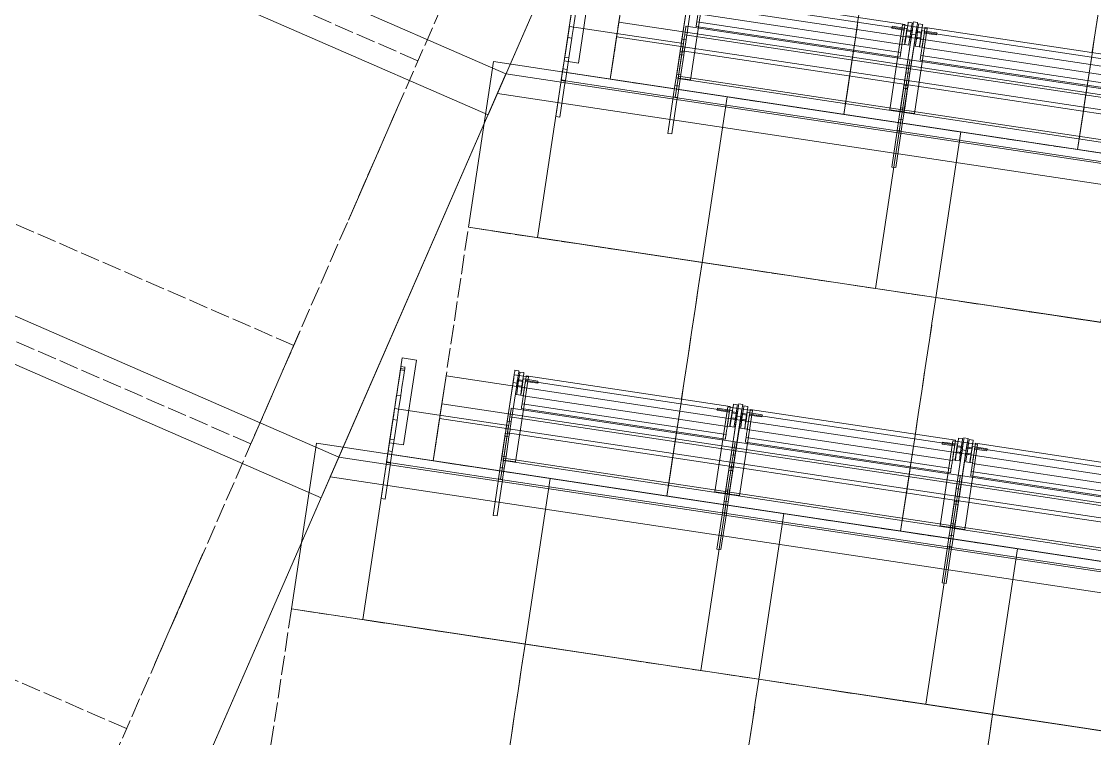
# Model space of a CAD drawing. Header units: millimetres. Extents: x -50172 to 90294, y -80883 to 25069.
# Drawn here: x -34798 to -32301, y -64623 to -62953 of the extents above; entities that cross this region are included whole.
import ezdxf
from ezdxf.enums import TextEntityAlignment as Align

# ---------------------------------------------------------------- set-up
doc = ezdxf.new("R2010")
doc.units = ezdxf.units.MM
doc.header["$MEASUREMENT"] = 0
for name, pattern in [('Dashed', [564.444447, 282.222223, -282.222223]), ('Double Dashed', [1093.611073, 529.166651, -211.666656, 141.111112, -211.666656]), ('Hidden Line', [55, 45, -10])]:
    doc.linetypes.add(name, pattern=pattern)
for name, color, linetype in [('A-25-M_Wall_Ext', 7, 'Continuous'), ('New_A-05-M_Gross_Int_Plant', 7, 'Continuous'), ('New_A-15-MG_Structural_Grid_Phase_2', 7, 'Continuous'), ('New_A-20-M_Floor_Slab', 7, 'Continuous'), ('New_A-35-M_FFE_Fixed', 7, 'Continuous')]:
    doc.layers.add(name, color=color, linetype=linetype)
for name, color, linetype, lineweight in [('A-25-M_Wall_Ext_Pen_No__1', 7, 'Continuous', 13), ('New_A-20-M_Floor_Slab_Pen_No__89', 8, 'Continuous', 20), ('New_A-35-M_FFE_Fixed_Pen_No__1', 7, 'Continuous', 13), ('New_A-35-M_FFE_Fixed_Pen_No__101', 252, 'Continuous', 15), ('New_A-35-M_FFE_Fixed_Pen_No__93', 8, 'Continuous', 13), ('New_A-95-P_Drawing_Pen_No__1', 7, 'Continuous', 13), ('New_ArchiCAD Zone Stamps_Pen_No__6', 7, 'Continuous', 35)]:
    doc.layers.add(name, color=color, linetype=linetype, lineweight=lineweight)
for name, color, linetype, lineweight, true_color in [('A-25-M_Wall_Ext_Pen_No__107', 7, 'Continuous', 15, 0xa6a6a6), ('New_A-05-M_Gross_Int_Plant_Pen_No__74', 7, 'Continuous', 20, 0x606060), ('New_A-15-MG_Structural_Grid_Phase_2_Pen_No__222', 7, 'Continuous', 13, 0x65af33), ('New_A-35-M_FFE_Fixed_Pen_No__102', 7, 'Continuous', 15, 0xcccccc)]:
    doc.layers.add(name, color=color, linetype=linetype, lineweight=lineweight, true_color=true_color)
doc.styles.add('GENERATED_STYLE_1', font='')
doc.styles.add('GENERATED_STYLE_3', font='')
doc.styles.add('GENERATED_STYLE_4', font='')
doc.styles.get('GENERATED_STYLE_1').set_extended_font_data('Arial', bold=True)
doc.styles.get('GENERATED_STYLE_3').set_extended_font_data('Arial')
doc.styles.get('GENERATED_STYLE_4').set_extended_font_data('Swis721 BT')
pattern_1 = [(60, (0, 0), (-43.30127, 25), []), (120, (0, 0), (43.30127, 25), [])]

# ---------------------------------------------------------------- blocks, each defined once
blk = doc.blocks.new('Slab_23_1', base_point=(-34565.2, -61623.8))
at = {"layer": 'New_A-20-M_Floor_Slab_Pen_No__89', "linetype": 'Continuous', "flags": 128}
blk.add_lwpolyline([(-34565.2, -61623.8), (-34995.6, -62610.8), (-33712.3, -63170.4), (-33281.9, -62183.4)], close=True, dxfattribs=at)
blk = doc.blocks.new('Slab_24_1', base_point=(-34954.2, -62515.8))
at = {"layer": 'New_A-20-M_Floor_Slab_Pen_No__89', "linetype": 'Continuous', "flags": 128}
blk.add_lwpolyline([(-34954.2, -62515.8), (-35384.6, -63502.8), (-34101.3, -64062.4), (-33670.9, -63075.4)], close=True, dxfattribs=at)
blk = doc.blocks.new('Slab_25_1', base_point=(-35343.2, -63407.9))
at = {"layer": 'New_A-20-M_Floor_Slab_Pen_No__89', "linetype": 'Continuous', "flags": 128}
blk.add_lwpolyline([(-35343.2, -63407.9), (-35773.6, -64394.9), (-34490.3, -64954.4), (-34059.9, -63967.4)], close=True, dxfattribs=at)
blk = doc.blocks.new('Slab_26_1', base_point=(-35732.2, -64299.9))
at = {"layer": 'New_A-20-M_Floor_Slab_Pen_No__89', "linetype": 'Continuous', "flags": 128}
blk.add_lwpolyline([(-35732.2, -64299.9), (-36162.5, -65286.9), (-34879.2, -65846.5), (-34448.9, -64859.5)], close=True, dxfattribs=at)
blk = doc.blocks.new('Slab_34_1', base_point=(-25153.8, -63406.8))
at = {"layer": 'New_A-20-M_Floor_Slab_Pen_No__89', "linetype": 'Continuous', "flags": 128}
blk.add_lwpolyline([(-25153.8, -63406.8), (-33281.9, -62183.4), (-33690.9, -63121.2), (-25039, -64423.5)], close=True, dxfattribs=at)
blk = doc.blocks.new('Slab_35_1', base_point=(-25044.6, -64373.8))
at = {"layer": 'New_A-20-M_Floor_Slab_Pen_No__89', "linetype": 'Continuous', "flags": 128}
blk.add_lwpolyline([(-25044.6, -64373.8), (-33670.9, -63075.4), (-34079.9, -64013.3), (-24929.8, -65390.5)], close=True, dxfattribs=at)
blk = doc.blocks.new('Slab_36_1', base_point=(-24935.5, -65340.8))
at = {"layer": 'New_A-20-M_Floor_Slab_Pen_No__89', "linetype": 'Continuous', "flags": 128}
blk.add_lwpolyline([(-24935.5, -65340.8), (-34059.9, -63967.4), (-34468.8, -64905.3), (-24820.7, -66357.5)], close=True, dxfattribs=at)
blk = doc.blocks.new('VENTS__5_1', base_point=(-30958.5, -71277.4))
at = {"layer": 'New_A-05-M_Gross_Int_Plant_Pen_No__74', "linetype": 'Continuous'}
blk.add_arc((-26782.7, -43787.3), 28124.1, 246.43121, 336.44961, dxfattribs=at)
at = {"layer": 'New_ArchiCAD Zone Stamps_Pen_No__6'}
for tag, height, style, p in [('ROOM_NAME', 250, 'GENERATED_STYLE_1', (-31302.6, -70145.2)), ('zoneNameLine2', 250, 'GENERATED_STYLE_1', (-31491, -70577.3)), ('measuredAreaCode', 200, 'GENERATED_STYLE_3', (-31679.5, -70998)), ('DUMMY_649', 200, 'GENERATED_STYLE_3', (-31372.1, -71132.1)), ('DUMMY_650', 200, 'GENERATED_STYLE_3', (-30882.7, -71345.4)), ('DUMMY_651', 133.3, 'GENERATED_STYLE_3', (-30603.4, -71452))]:
    blk.add_attdef(tag, text='', height=height, rotation=336.4404, dxfattribs=dict(at, style=style)).set_placement(p, align=Align.TOP_LEFT)
blk = doc.blocks.new('Wall_351_1', base_point=(-38294.6, -69816.9))
at = {"layer": 'A-25-M_Wall_Ext_Pen_No__107', "linetype": 'Continuous', "lineweight": 0, "true_color": 0x535353}
for points in [[(-38161.1, -69523.8, 0.417286), (-920.9, -54882.6), (-922.8, -54881.8, -0.417285), (-38160.3, -69522)], [(-38224.1, -69662.2, 0.417299), (-781.4, -54943), (-783.3, -54942.2, -0.417299), (-38223.3, -69660.3)]]:
    blk.add_hatch(color=251, dxfattribs=at).paths.add_polyline_path(points)
at = {"layer": 'A-25-M_Wall_Ext_Pen_No__107', "linetype": 'Continuous'}
h = blk.add_hatch(dxfattribs=at)
h.set_pattern_fill('Plaster_0001', color=256, style=0, pattern_type=2)
h.set_pattern_definition([(201.458, (0, 0), (-63.3617, 161.19955), [0, -100]), (201.458, (-14.85, -98.89), (-63.3617, 161.19955), [0, -100])])
h.paths.add_polyline_path([(-38160.3, -69522, 0.417285), (-922.8, -54881.8), (-936.5, -54875.8, -0.417284), (-38154.1, -69508.4)])
h = blk.add_hatch(dxfattribs=at)
h.set_pattern_fill('Batt_Insulation_0001', color=256, style=0, pattern_type=2)
h.set_pattern_definition(pattern_1)
h.paths.add_polyline_path([(-38273, -69769.5, 0.41731), (-673.1, -54989.8), (-764.9, -54950.1, -0.417301), (-38231.6, -69678.5)])
h = blk.add_hatch(dxfattribs=at)
h.set_pattern_fill('Plywood_0001', color=256, style=0, pattern_type=2)
h.set_pattern_definition([(0, (0, 0), (0, 200), [])])
h.paths.add_polyline_path([(-38231.6, -69678.5, 0.417301), (-764.9, -54950.1), (-781.4, -54943, -0.417299), (-38224.1, -69662.2)])
blk.add_hatch(color=256, dxfattribs=at).paths.add_polyline_path([(-38294.6, -69816.9, 0.417314), (-625.4, -55010.5), (-650.2, -54999.7, -0.417312), (-38283.4, -69792.3)])
h = blk.add_hatch(dxfattribs=at)
h.set_pattern_fill('Batt_Insulation_0001', color=256, style=0, pattern_type=2)
h.set_pattern_definition(pattern_1)
h.paths.add_polyline_path([(-38283.4, -69792.3, 0.417312), (-650.2, -54999.7), (-673.1, -54989.8, -0.41731), (-38273, -69769.5)])
at = {"layer": 'A-25-M_Wall_Ext_Pen_No__1', "linetype": 'Continuous'}
for radius, start, end in [(28147.8, 246.16247, 336.76276), (28145.8, 246.16252, 336.76277), (28130.8, 246.16287, 336.76285), (28317.8, 246.15854, 336.76179), (28299.8, 246.15895, 336.76189), (28297.8, 246.159, 336.7619), (28469.8, 246.15506, 336.76093), (28442.8, 246.15567, 336.76108), (28417.8, 246.15624, 336.76122)]:
    blk.add_arc((-26785.3, -43777.2), radius, start, end, dxfattribs=at)
blk = doc.blocks.new('Standard grid marker_26')
at = {"layer": 'New_A-15-MG_Structural_Grid_Phase_2_Pen_No__222', "linetype": 'Double Dashed'}
blk.add_arc((0, 0), 27977.6, 0, 90.63597, dxfattribs=at)
at = {"layer": 'New_A-15-MG_Structural_Grid_Phase_2_Pen_No__222', "style": 'GENERATED_STYLE_4'}
blk.add_attdef('AC_MarkerText_1', text='', height=350, rotation=90.3066, dxfattribs=at).set_placement((-1326.2, 28008), align=Align.MIDDLE_CENTER)
blk = doc.blocks.new('Montpelier with surface')
at = {"layer": 'New_A-35-M_FFE_Fixed_Pen_No__1', "linetype": 'Continuous'}
for p, q in [((0, 534.8), (0, 4.8)), ((390, 534.8), (0, 534.8)), ((285, 539.6), (370, 539.6)), ((285, 530), (285, 539.6)), ((285, 530), (370, 530)), ((370, 539.6), (371, 539.6)), ((370, 530), (370, 539.6)), ((370, 4.8), (370, 534.8)), ((370, 534.8), (414.6, 534.8)), ((370, 530), (371, 530)), ((371, 539.6), (397.3, 539.6)), ((371, 530), (371, 539.6)), ((371, 530), (397.3, 530)), ((390, 4.8), (390, 534.8)), ((397.3, 530), (397.3, 539.6)), ((397.3, 539.6), (424.7, 539.6)), ((397.3, 530), (424.7, 530)), ((414.6, 534.8), (415.5, 534.8)), ((414.6, 4.8), (414.6, 534.8)), ((415.5, 534.8), (416.5, 534.8)), ((416, 539.1), (616, 539.1)), ((416, 539.1), (416, 505.4)), ((416.5, 534.8), (417.4, 534.8)), ((417.4, 534.8), (418.3, 534.8)), ((418.3, 534.8), (419, 534.8)), ((419, 534.8), (419.6, 534.8)), ((419.6, 534.8), (420, 534.8)), ((420, 534.8), (420.2, 534.8)), ((420.2, 4.8), (420.2, 534.8)), ((420.2, 534.8), (480, 534.8)), ((424.7, 530), (424.7, 539.6)), ((424.7, 539.6), (470.9, 539.6)), ((424.7, 530), (470.9, 530)), ((470.9, 539.6), (477.4, 539.6)), ((470.9, 530), (470.9, 539.6)), ((470.9, 530), (477.4, 530)), ((477.4, 539.6), (478.6, 539.6)), ((477.4, 530), (477.4, 539.6)), ((477.4, 530), (478.6, 530)), ((478.6, 539.6), (480.7, 539.6)), ((478.6, 530), (480.7, 530)), ((480, 534.8), (482.5, 534.8)), ((480, 4.8), (480, 534.8)), ((480.7, 539.6), (483.7, 539.6)), ((480.7, 530), (483.7, 530)), ((482.5, 534.8), (485.7, 534.8)), ((483.7, 539.6), (487.4, 539.6)), ((483.7, 530), (487.4, 530)), ((485.7, 534.8), (489.5, 534.8)), ((487.4, 539.6), (491.7, 539.6)), ((487.4, 530), (491.7, 530)), ((489.5, 534.8), (493.9, 534.8)), ((491.7, 539.6), (496.6, 539.6)), ((491.7, 530), (496.6, 530)), ((493.9, 534.8), (499, 534.8)), ((496.6, 539.6), (501.7, 539.6)), ((496.6, 530), (501.7, 530)), ((499, 534.8), (504.7, 534.8)), ((501.7, 539.6), (507.1, 539.6)), ((501.7, 530), (507.1, 530)), ((504.7, 534.8), (511, 534.8)), ((507.1, 539.6), (597.9, 539.6)), ((507.1, 530), (507.1, 539.6)), ((507.1, 530), (597.9, 530)), ((511, 534.8), (517.9, 534.8)), ((517.9, 534.8), (525.2, 534.8)), ((517.9, 4.8), (517.9, 534.8)), ((525.2, 534.8), (530.9, 534.8)), ((530.9, 534.8), (535, 534.8)), ((535, 534.8), (537.4, 534.8)), ((537.4, 534.8), (538.2, 534.8)), ((538.2, 4.8), (538.2, 534.8)), ((571.6, 527.1), (573.6, 527.1)), ((571.6, 527.1), (571.6, 517.7)), ((573.6, 527.1), (579.3, 527.1)), ((579.3, 527.1), (587.8, 527.1)), ((587.8, 527.1), (597.9, 527.1)), ((589.7, 530.3), (590.2, 530.3)), ((589.7, 530.3), (589.7, 517.7)), ((590.2, 530.3), (591.7, 530.3)), ((591.7, 530.3), (594, 530.3)), ((592.1, 530.3), (592.7, 530.3)), ((592.1, 530.3), (592.1, 517.7)), ((592.7, 530.3), (594.2, 530.3)), ((594, 530.3), (596.7, 530.3)), ((594.2, 530.3), (596.5, 530.3)), ((596.5, 530.3), (599.1, 530.3)), ((596.7, 530.3), (599.4, 530.3)), ((597.9, 539.6), (608.1, 539.6)), ((597.9, 530), (597.9, 539.6)), ((597.9, 530), (608.1, 530)), ((597.9, 527.1), (608, 527.1)), ((599.1, 530.3), (601.8, 530.3)), ((599.4, 530.3), (601.6, 530.3)), ((601.6, 530.3), (603.2, 530.3)), ((601.8, 530.3), (604.1, 530.3)), ((603.2, 530.3), (603.7, 530.3)), ((603.7, 530.3), (603.7, 517.7)), ((604.1, 530.3), (605.6, 530.3)), ((605.6, 530.3), (606.1, 530.3)), ((606.1, 530.3), (606.1, 517.7)), ((608, 527.1), (616.5, 527.1)), ((608.1, 539.6), (617, 539.6)), ((608.1, 530), (617, 530)), ((616, 539.1), (616, 505.4)), ((616.5, 527.1), (622.2, 527.1)), ((617, 539.6), (623.5, 539.6)), ((617, 530), (623.5, 530)), ((622.2, 527.1), (624.2, 527.1)), ((623.5, 539.6), (626.7, 539.6)), ((623.5, 530), (626.7, 530)), ((624.2, 527.1), (624.2, 517.7)), ((626.7, 530), (626.7, 539.6)), ((416, 505.4), (616, 505.4)), ((541.1, 28.4), (541.1, 511.2)), ((541.1, 511.2), (541.7, 511.2)), ((541.7, 511.2), (543.1, 511.2)), ((543.1, 511.2), (545.3, 511.2)), ((545.3, 511.2), (548.1, 511.2)), ((548.1, 511.2), (551.8, 511.2)), ((551.8, 511.2), (552.7, 511.2)), ((551.8, 28.4), (551.8, 511.2)), ((552.7, 511.2), (554.3, 511.2)), ((554.3, 511.2), (556.3, 511.2)), ((556.3, 511.2), (558.8, 511.2)), ((558.8, 511.2), (561.5, 511.2)), ((561.5, 511.2), (564.4, 511.2)), ((564.4, 511.2), (567.4, 511.2)), ((567.4, 511.2), (570.4, 511.2)), ((570.4, 511.2), (607, 511.2)), ((570.4, 28.4), (570.4, 511.2)), ((571.6, 517.7), (573.6, 517.7)), ((571.6, 517), (572.4, 517)), ((571.6, 517), (571.6, 511.2)), ((571.6, 511.2), (572.4, 511.2)), ((572.4, 517), (574.9, 517)), ((572.4, 511.2), (574.9, 511.2)), ((573.6, 517.7), (579.3, 517.7)), ((574.9, 517), (578.9, 517)), ((574.9, 511.2), (578.9, 511.2)), ((578.9, 517), (584, 517)), ((578.9, 511.2), (584, 511.2)), ((579.3, 517.7), (587.8, 517.7)), ((584, 517), (590.1, 517)), ((584, 511.2), (590.1, 511.2)), ((587.8, 517.7), (597.9, 517.7)), ((589.7, 517.7), (590.2, 517.7)), ((590.1, 517), (596.6, 517)), ((590.1, 511.2), (596.6, 511.2)), ((590.2, 517.7), (591.7, 517.7)), ((591.7, 517.7), (594, 517.7)), ((592.1, 517.7), (592.7, 517.7)), ((592.7, 517.7), (594.2, 517.7)), ((594, 517.7), (596.7, 517.7)), ((594.2, 517.7), (596.5, 517.7)), ((596.5, 517.7), (599.1, 517.7)), ((596.6, 517), (603.3, 517)), ((596.6, 511.2), (603.3, 511.2)), ((596.7, 517.7), (599.4, 517.7)), ((597.9, 517.7), (608, 517.7)), ((599.1, 517.7), (601.8, 517.7)), ((599.4, 517.7), (601.6, 517.7)), ((601.6, 517.7), (603.2, 517.7)), ((601.8, 517.7), (604.1, 517.7)), ((603.2, 517.7), (603.7, 517.7)), ((603.3, 517), (609.5, 517)), ((603.3, 511.2), (609.5, 511.2)), ((604.1, 517.7), (605.6, 517.7)), ((604.5, 511.2), (604.5, 482.3)), ((604.5, 511.2), (609.5, 511.2)), ((605.6, 517.7), (606.1, 517.7)), ((607, 511.2), (609.5, 511.2)), ((607, 28.4), (607, 511.2)), ((608, 517.7), (616.5, 517.7)), ((609.5, 517), (609.5, 511.2)), ((609.5, 511.2), (611.9, 511.2)), ((609.5, 511.2), (609.5, 482.3)), ((611.9, 511.2), (613.9, 511.2)), ((613.9, 511.2), (615.5, 511.2)), ((615.5, 511.2), (616.8, 511.2)), ((616.5, 517.7), (622.2, 517.7)), ((616.8, 511.2), (617.6, 511.2)), ((617.6, 511.2), (617.9, 511.2)), ((617.9, 28.4), (617.9, 511.2)), ((622.2, 517.7), (624.2, 517.7)), ((604.5, 482.3), (609.5, 482.3)), ((604.5, 28.4), (604.5, 57.3)), ((604.5, 57.3), (609.5, 57.3)), ((609.5, 28.4), (609.5, 57.3)), ((416, 0), (416, 33.7)), ((416, 33.7), (616, 33.7)), ((541.1, 28.4), (541.7, 28.4)), ((541.7, 28.4), (543.1, 28.4)), ((543.1, 28.4), (545.3, 28.4)), ((545.3, 28.4), (548.1, 28.4)), ((548.1, 28.4), (551.8, 28.4)), ((551.8, 28.4), (552.7, 28.4)), ((552.7, 28.4), (554.3, 28.4)), ((554.3, 28.4), (556.3, 28.4)), ((556.3, 28.4), (558.8, 28.4)), ((558.8, 28.4), (561.5, 28.4)), ((561.5, 28.4), (564.4, 28.4)), ((564.4, 28.4), (567.4, 28.4)), ((567.4, 28.4), (570.4, 28.4)), ((570.4, 28.4), (607, 28.4)), ((571.6, 22.6), (571.6, 28.4)), ((571.6, 28.4), (572.4, 28.4)), ((572.4, 28.4), (574.9, 28.4)), ((574.9, 28.4), (578.9, 28.4)), ((578.9, 28.4), (584, 28.4)), ((584, 28.4), (590.1, 28.4)), ((590.1, 28.4), (596.6, 28.4)), ((596.6, 28.4), (603.3, 28.4)), ((603.3, 28.4), (609.5, 28.4)), ((604.5, 28.4), (609.5, 28.4)), ((607, 28.4), (609.5, 28.4)), ((609.5, 22.6), (609.5, 28.4)), ((609.5, 28.4), (611.9, 28.4)), ((611.9, 28.4), (613.9, 28.4)), ((613.9, 28.4), (615.5, 28.4)), ((615.5, 28.4), (616.8, 28.4)), ((616, 0), (616, 33.7)), ((616.8, 28.4), (617.6, 28.4)), ((617.6, 28.4), (617.9, 28.4)), ((0, 4.8), (390, 4.8)), ((285, 9.6), (370, 9.6)), ((285, 0), (285, 9.6)), ((370, 9.6), (371, 9.6)), ((370, 0), (370, 9.6)), ((370, 4.8), (414.6, 4.8)), ((371, 9.6), (397.3, 9.6)), ((371, 0), (371, 9.6)), ((397.3, 9.6), (424.7, 9.6)), ((397.3, 0), (397.3, 9.6)), ((414.6, 4.8), (415.5, 4.8)), ((415.5, 4.8), (416.5, 4.8)), ((416.5, 4.8), (417.4, 4.8)), ((417.4, 4.8), (418.3, 4.8)), ((418.3, 4.8), (419, 4.8)), ((419, 4.8), (419.6, 4.8)), ((419.6, 4.8), (420, 4.8)), ((420, 4.8), (420.2, 4.8)), ((420.2, 4.8), (480, 4.8)), ((424.7, 9.6), (470.9, 9.6)), ((424.7, 0), (424.7, 9.6)), ((470.9, 9.6), (477.4, 9.6)), ((470.9, 0), (470.9, 9.6)), ((477.4, 9.6), (478.6, 9.6)), ((477.4, 0), (477.4, 9.6)), ((478.6, 9.6), (480.7, 9.6)), ((480, 4.8), (482.5, 4.8)), ((480.7, 9.6), (483.7, 9.6)), ((482.5, 4.8), (485.7, 4.8)), ((483.7, 9.6), (487.4, 9.6)), ((485.7, 4.8), (489.5, 4.8)), ((487.4, 9.6), (491.7, 9.6)), ((489.5, 4.8), (493.9, 4.8)), ((491.7, 9.6), (496.6, 9.6)), ((493.9, 4.8), (499, 4.8)), ((496.6, 9.6), (501.7, 9.6)), ((499, 4.8), (504.7, 4.8)), ((501.7, 9.6), (507.1, 9.6)), ((504.7, 4.8), (511, 4.8)), ((507.1, 9.6), (597.9, 9.6)), ((507.1, 0), (507.1, 9.6)), ((511, 4.8), (517.9, 4.8)), ((517.9, 4.8), (525.2, 4.8)), ((525.2, 4.8), (530.9, 4.8)), ((530.9, 4.8), (535, 4.8)), ((535, 4.8), (537.4, 4.8)), ((537.4, 4.8), (538.2, 4.8)), ((571.6, 22.6), (572.4, 22.6)), ((571.6, 21.9), (573.6, 21.9)), ((571.6, 12.5), (571.6, 21.9)), ((571.6, 12.5), (573.6, 12.5)), ((572.4, 22.6), (574.9, 22.6)), ((573.6, 21.9), (579.3, 21.9)), ((573.6, 12.5), (579.3, 12.5)), ((574.9, 22.6), (578.9, 22.6)), ((578.9, 22.6), (584, 22.6)), ((579.3, 21.9), (587.8, 21.9)), ((579.3, 12.5), (587.8, 12.5)), ((584, 22.6), (590.1, 22.6)), ((587.8, 21.9), (597.9, 21.9)), ((587.8, 12.5), (597.9, 12.5)), ((589.7, 9.3), (589.7, 21.9)), ((589.7, 21.9), (590.2, 21.9)), ((589.7, 9.3), (590.2, 9.3)), ((590.1, 22.6), (596.6, 22.6)), ((590.2, 21.9), (591.7, 21.9)), ((590.2, 9.3), (591.7, 9.3)), ((591.7, 21.9), (594, 21.9)), ((591.7, 9.3), (594, 9.3)), ((592.1, 9.3), (592.1, 21.9)), ((592.1, 21.9), (592.7, 21.9)), ((592.1, 9.3), (592.7, 9.3)), ((592.7, 21.9), (594.2, 21.9)), ((592.7, 9.3), (594.2, 9.3)), ((594, 21.9), (596.7, 21.9)), ((594, 9.3), (596.7, 9.3)), ((594.2, 21.9), (596.5, 21.9)), ((594.2, 9.3), (596.5, 9.3)), ((596.5, 21.9), (599.1, 21.9)), ((596.5, 9.3), (599.1, 9.3)), ((596.6, 22.6), (603.3, 22.6)), ((596.7, 21.9), (599.4, 21.9)), ((596.7, 9.3), (599.4, 9.3)), ((597.9, 21.9), (608, 21.9)), ((597.9, 12.5), (608, 12.5)), ((597.9, 9.6), (608.1, 9.6)), ((597.9, 0), (597.9, 9.6)), ((599.1, 21.9), (601.8, 21.9)), ((599.1, 9.3), (601.8, 9.3)), ((599.4, 21.9), (601.6, 21.9)), ((599.4, 9.3), (601.6, 9.3)), ((601.6, 21.9), (603.2, 21.9)), ((601.6, 9.3), (603.2, 9.3)), ((601.8, 21.9), (604.1, 21.9)), ((601.8, 9.3), (604.1, 9.3)), ((603.2, 21.9), (603.7, 21.9)), ((603.2, 9.3), (603.7, 9.3)), ((603.3, 22.6), (609.5, 22.6)), ((603.7, 9.3), (603.7, 21.9)), ((604.1, 21.9), (605.6, 21.9)), ((604.1, 9.3), (605.6, 9.3)), ((605.6, 21.9), (606.1, 21.9)), ((605.6, 9.3), (606.1, 9.3)), ((606.1, 9.3), (606.1, 21.9)), ((608, 21.9), (616.5, 21.9)), ((608, 12.5), (616.5, 12.5)), ((608.1, 9.6), (617, 9.6)), ((616.5, 21.9), (622.2, 21.9)), ((616.5, 12.5), (622.2, 12.5)), ((617, 9.6), (623.5, 9.6)), ((622.2, 21.9), (624.2, 21.9)), ((622.2, 12.5), (624.2, 12.5)), ((623.5, 9.6), (626.7, 9.6)), ((624.2, 12.5), (624.2, 21.9)), ((626.7, 0), (626.7, 9.6)), ((285, 0), (370, 0)), ((370, 0), (371, 0)), ((371, 0), (397.3, 0)), ((397.3, 0), (424.7, 0)), ((416, 0), (616, 0)), ((424.7, 0), (470.9, 0)), ((470.9, 0), (477.4, 0)), ((477.4, 0), (478.6, 0)), ((478.6, 0), (480.7, 0)), ((480.7, 0), (483.7, 0)), ((483.7, 0), (487.4, 0)), ((487.4, 0), (491.7, 0)), ((491.7, 0), (496.6, 0)), ((496.6, 0), (501.7, 0)), ((501.7, 0), (507.1, 0)), ((507.1, 0), (597.9, 0)), ((597.9, 0), (608.1, 0)), ((608.1, 0), (617, 0)), ((617, 0), (623.5, 0)), ((623.5, 0), (626.7, 0))]:
    blk.add_line(p, q, dxfattribs=at)
blk = doc.blocks.new('Montpelier with surface-row end_2')
at = {"layer": 'New_A-35-M_FFE_Fixed_Pen_No__93', "linetype": 'Continuous'}
for p, q in [((285, 800), (370, 800)), ((285, 790.4), (285, 800)), ((370, 800), (371, 800)), ((370, 790.4), (370, 800)), ((371, 800), (397.3, 800)), ((371, 790.4), (371, 800)), ((397.3, 790.4), (397.3, 800)), ((397.3, 800), (424.7, 800)), ((416, 799.5), (616, 799.5)), ((416, 799.5), (416, 766)), ((424.7, 790.4), (424.7, 800)), ((424.7, 800), (470.9, 800)), ((470.9, 800), (477.4, 800)), ((470.9, 790.4), (470.9, 800)), ((477.4, 800), (478.6, 800)), ((477.4, 790.4), (477.4, 800)), ((478.6, 800), (480.7, 800)), ((480.7, 800), (483.7, 800)), ((483.7, 800), (487.4, 800)), ((487.4, 800), (491.7, 800)), ((491.7, 800), (496.6, 800)), ((496.6, 800), (501.7, 800)), ((501.7, 800), (507.1, 800)), ((507.1, 800), (597.9, 800)), ((507.1, 790.4), (507.1, 800)), ((597.9, 800), (608.1, 800)), ((597.9, 790.4), (597.9, 800)), ((608.1, 800), (617, 800)), ((616, 799.5), (616, 766)), ((617, 800), (623.5, 800)), ((623.5, 800), (626.7, 800)), ((626.7, 790.4), (626.7, 800)), ((390, 795.2), (0, 795.2)), ((0, 795.2), (0, 0)), ((285, 790.4), (370, 790.4)), ((370, 268.3), (370, 795.2)), ((370, 795.2), (414.6, 795.2)), ((370, 790.4), (371, 790.4)), ((371, 790.4), (397.3, 790.4)), ((390, 0), (390, 795.2)), ((397.3, 790.4), (424.7, 790.4)), ((414.6, 795.2), (415.5, 795.2)), ((414.6, 268.3), (414.6, 795.2)), ((415.5, 795.2), (416.5, 795.2)), ((416.5, 795.2), (417.4, 795.2)), ((417.4, 795.2), (418.3, 795.2)), ((418.3, 795.2), (419, 795.2)), ((419, 795.2), (419.6, 795.2)), ((419.6, 795.2), (420, 795.2)), ((420, 795.2), (420.2, 795.2)), ((420.2, 268.3), (420.2, 795.2)), ((420.2, 795.2), (480, 795.2)), ((424.7, 790.4), (470.9, 790.4)), ((470.9, 790.4), (477.4, 790.4)), ((477.4, 790.4), (478.6, 790.4)), ((478.6, 790.4), (480.7, 790.4)), ((480, 795.2), (482.5, 795.2)), ((480, 268.3), (480, 795.2)), ((480.7, 790.4), (483.7, 790.4)), ((482.5, 795.2), (485.7, 795.2)), ((483.7, 790.4), (487.4, 790.4)), ((485.7, 795.2), (489.5, 795.2)), ((487.4, 790.4), (491.7, 790.4)), ((489.5, 795.2), (493.9, 795.2)), ((491.7, 790.4), (496.6, 790.4)), ((493.9, 795.2), (499, 795.2)), ((496.6, 790.4), (501.7, 790.4)), ((499, 795.2), (504.7, 795.2)), ((501.7, 790.4), (507.1, 790.4)), ((504.7, 795.2), (511, 795.2)), ((507.1, 790.4), (597.9, 790.4)), ((511, 795.2), (517.9, 795.2)), ((517.9, 795.2), (525.2, 795.2)), ((517.9, 268.3), (517.9, 795.2)), ((525.2, 795.2), (530.9, 795.2)), ((530.9, 795.2), (535, 795.2)), ((535, 795.2), (537.4, 795.2)), ((537.4, 795.2), (538.2, 795.2)), ((538.2, 268.3), (538.2, 795.2)), ((571.6, 787.5), (573.6, 787.5)), ((571.6, 787.5), (571.6, 778.3)), ((571.6, 778.3), (573.6, 778.3)), ((571.6, 777.5), (572.4, 777.5)), ((571.6, 777.5), (571.6, 771.7)), ((572.4, 777.5), (574.9, 777.5)), ((573.6, 787.5), (579.3, 787.5)), ((573.6, 778.3), (579.3, 778.3)), ((574.9, 777.5), (578.9, 777.5)), ((578.9, 777.5), (584, 777.5)), ((579.3, 787.5), (587.8, 787.5)), ((579.3, 778.3), (587.8, 778.3)), ((584, 777.5), (590.1, 777.5)), ((587.8, 787.5), (597.9, 787.5)), ((587.8, 778.3), (597.9, 778.3)), ((589.7, 790.7), (590.2, 790.7)), ((589.7, 790.7), (589.7, 778.3)), ((589.7, 778.3), (590.2, 778.3)), ((590.1, 777.5), (596.6, 777.5)), ((590.2, 790.7), (591.7, 790.7)), ((590.2, 778.3), (591.7, 778.3)), ((591.7, 790.7), (594, 790.7)), ((591.7, 778.3), (594, 778.3)), ((592.1, 790.7), (592.7, 790.7)), ((592.1, 790.7), (592.1, 778.3)), ((592.1, 778.3), (592.7, 778.3)), ((592.7, 790.7), (594.2, 790.7)), ((592.7, 778.3), (594.2, 778.3)), ((594, 790.7), (596.7, 790.7)), ((594, 778.3), (596.7, 778.3)), ((594.2, 790.7), (596.5, 790.7)), ((594.2, 778.3), (596.5, 778.3)), ((596.5, 790.7), (599.1, 790.7)), ((596.5, 778.3), (599.1, 778.3)), ((596.6, 777.5), (603.3, 777.5)), ((596.7, 790.7), (599.4, 790.7)), ((596.7, 778.3), (599.4, 778.3)), ((597.9, 790.4), (608.1, 790.4)), ((597.9, 787.5), (608, 787.5)), ((597.9, 778.3), (608, 778.3)), ((599.1, 790.7), (601.8, 790.7)), ((599.1, 778.3), (601.8, 778.3)), ((599.4, 790.7), (601.6, 790.7)), ((599.4, 778.3), (601.6, 778.3)), ((601.6, 790.7), (603.2, 790.7)), ((601.6, 778.3), (603.2, 778.3)), ((601.8, 790.7), (604.1, 790.7)), ((601.8, 778.3), (604.1, 778.3)), ((603.2, 790.7), (603.7, 790.7)), ((603.2, 778.3), (603.7, 778.3)), ((603.3, 777.5), (609.5, 777.5)), ((603.7, 790.7), (603.7, 778.3)), ((604.1, 790.7), (605.6, 790.7)), ((604.1, 778.3), (605.6, 778.3)), ((605.6, 790.7), (606.1, 790.7)), ((605.6, 778.3), (606.1, 778.3)), ((606.1, 790.7), (606.1, 778.3)), ((608, 787.5), (616.5, 787.5)), ((608, 778.3), (616.5, 778.3)), ((608.1, 790.4), (617, 790.4)), ((609.5, 777.5), (609.5, 771.7)), ((616.5, 787.5), (622.2, 787.5)), ((616.5, 778.3), (622.2, 778.3)), ((617, 790.4), (623.5, 790.4)), ((622.2, 787.5), (624.2, 787.5)), ((622.2, 778.3), (624.2, 778.3)), ((623.5, 790.4), (626.7, 790.4)), ((624.2, 787.5), (624.2, 778.3)), ((416, 766), (616, 766)), ((541.1, 291.7), (541.1, 771.7)), ((541.1, 771.7), (541.7, 771.7)), ((541.7, 771.7), (543.1, 771.7)), ((543.1, 771.7), (545.3, 771.7)), ((545.3, 771.7), (548.1, 771.7)), ((548.1, 771.7), (551.8, 771.7)), ((551.8, 771.7), (552.7, 771.7)), ((551.8, 291.7), (551.8, 771.7)), ((552.7, 771.7), (554.3, 771.7)), ((554.3, 771.7), (556.3, 771.7)), ((556.3, 771.7), (558.8, 771.7)), ((558.8, 771.7), (561.5, 771.7)), ((561.5, 771.7), (564.4, 771.7)), ((564.4, 771.7), (567.4, 771.7)), ((567.4, 771.7), (570.4, 771.7)), ((570.4, 771.7), (607, 771.7)), ((570.4, 291.7), (570.4, 771.7)), ((571.6, 771.7), (572.4, 771.7)), ((572.4, 771.7), (574.9, 771.7)), ((574.9, 771.7), (578.9, 771.7)), ((578.9, 771.7), (584, 771.7)), ((584, 771.7), (590.1, 771.7)), ((590.1, 771.7), (596.6, 771.7)), ((596.6, 771.7), (603.3, 771.7)), ((603.3, 771.7), (609.5, 771.7)), ((604.5, 771.7), (604.5, 743)), ((604.5, 771.7), (609.5, 771.7)), ((607, 771.7), (609.5, 771.7)), ((607, 291.7), (607, 771.7)), ((609.5, 771.7), (609.5, 743)), ((609.5, 771.7), (611.9, 771.7)), ((611.9, 771.7), (613.9, 771.7)), ((613.9, 771.7), (615.5, 771.7)), ((615.5, 771.7), (616.8, 771.7)), ((616.8, 771.7), (617.6, 771.7)), ((617.6, 771.7), (617.9, 771.7)), ((617.9, 291.7), (617.9, 771.7)), ((604.5, 743), (609.5, 743)), ((604.5, 291.7), (604.5, 320.5)), ((604.5, 320.5), (609.5, 320.5)), ((609.5, 291.7), (609.5, 320.5)), ((416, 263.5), (416, 297)), ((416, 297), (616, 297)), ((541.1, 291.7), (541.7, 291.7)), ((541.7, 291.7), (543.1, 291.7)), ((543.1, 291.7), (545.3, 291.7)), ((545.3, 291.7), (548.1, 291.7)), ((548.1, 291.7), (551.8, 291.7)), ((551.8, 291.7), (552.7, 291.7)), ((552.7, 291.7), (554.3, 291.7)), ((554.3, 291.7), (556.3, 291.7)), ((556.3, 291.7), (558.8, 291.7)), ((558.8, 291.7), (561.5, 291.7)), ((561.5, 291.7), (564.4, 291.7)), ((564.4, 291.7), (567.4, 291.7)), ((567.4, 291.7), (570.4, 291.7)), ((570.4, 291.7), (607, 291.7)), ((571.6, 286), (571.6, 291.7)), ((571.6, 291.7), (572.4, 291.7)), ((571.6, 286), (572.4, 286)), ((571.6, 285.2), (573.6, 285.2)), ((571.6, 275.9), (571.6, 285.2)), ((571.6, 275.9), (573.6, 275.9)), ((572.4, 291.7), (574.9, 291.7)), ((572.4, 286), (574.9, 286)), ((573.6, 285.2), (579.3, 285.2)), ((573.6, 275.9), (579.3, 275.9)), ((574.9, 291.7), (578.9, 291.7)), ((574.9, 286), (578.9, 286)), ((578.9, 291.7), (584, 291.7)), ((578.9, 286), (584, 286)), ((579.3, 285.2), (587.8, 285.2)), ((579.3, 275.9), (587.8, 275.9)), ((584, 291.7), (590.1, 291.7)), ((584, 286), (590.1, 286)), ((587.8, 285.2), (597.9, 285.2)), ((587.8, 275.9), (597.9, 275.9)), ((589.7, 272.8), (589.7, 285.2)), ((589.7, 285.2), (590.2, 285.2)), ((590.1, 291.7), (596.6, 291.7)), ((590.1, 286), (596.6, 286)), ((590.2, 285.2), (591.7, 285.2)), ((591.7, 285.2), (594, 285.2)), ((592.1, 272.8), (592.1, 285.2)), ((592.1, 285.2), (592.7, 285.2)), ((592.7, 285.2), (594.2, 285.2)), ((594, 285.2), (596.7, 285.2)), ((594.2, 285.2), (596.5, 285.2)), ((596.5, 285.2), (599.1, 285.2)), ((596.6, 291.7), (603.3, 291.7)), ((596.6, 286), (603.3, 286)), ((596.7, 285.2), (599.4, 285.2)), ((597.9, 285.2), (608, 285.2)), ((597.9, 275.9), (608, 275.9)), ((599.1, 285.2), (601.8, 285.2)), ((599.4, 285.2), (601.6, 285.2)), ((601.6, 285.2), (603.2, 285.2)), ((601.8, 285.2), (604.1, 285.2)), ((603.2, 285.2), (603.7, 285.2)), ((603.3, 291.7), (609.5, 291.7)), ((603.3, 286), (609.5, 286)), ((603.7, 272.8), (603.7, 285.2)), ((604.1, 285.2), (605.6, 285.2)), ((604.5, 291.7), (609.5, 291.7)), ((605.6, 285.2), (606.1, 285.2)), ((606.1, 272.8), (606.1, 285.2)), ((607, 291.7), (609.5, 291.7)), ((608, 285.2), (616.5, 285.2)), ((608, 275.9), (616.5, 275.9)), ((609.5, 291.7), (611.9, 291.7)), ((609.5, 286), (609.5, 291.7)), ((611.9, 291.7), (613.9, 291.7)), ((613.9, 291.7), (615.5, 291.7)), ((615.5, 291.7), (616.8, 291.7)), ((616, 263.5), (616, 297)), ((616.5, 285.2), (622.2, 285.2)), ((616.5, 275.9), (622.2, 275.9)), ((616.8, 291.7), (617.6, 291.7)), ((617.6, 291.7), (617.9, 291.7)), ((622.2, 285.2), (624.2, 285.2)), ((622.2, 275.9), (624.2, 275.9)), ((624.2, 275.9), (624.2, 285.2)), ((285, 273.1), (370, 273.1)), ((285, 263.5), (285, 273.1)), ((285, 263.5), (370, 263.5)), ((370, 273.1), (371, 273.1)), ((370, 263.5), (370, 273.1)), ((370, 268.3), (414.6, 268.3)), ((370, 263.5), (371, 263.5)), ((370.4, 0), (370.4, 268.3)), ((370.4, 268.3), (390, 268.3)), ((371, 273.1), (397.3, 273.1)), ((371, 263.5), (371, 273.1)), ((371, 263.5), (397.3, 263.5)), ((390, 268.3), (497, 268.3)), ((390, 0), (390, 268.3)), ((397.3, 273.1), (424.7, 273.1)), ((397.3, 263.5), (397.3, 273.1)), ((397.3, 263.5), (424.7, 263.5)), ((414.6, 268.3), (415.5, 268.3)), ((415.5, 268.3), (416.5, 268.3)), ((416, 263.5), (616, 263.5)), ((416.5, 268.3), (417.4, 268.3)), ((417.4, 268.3), (418.3, 268.3)), ((418.3, 268.3), (419, 268.3)), ((419, 268.3), (419.6, 268.3)), ((419.6, 268.3), (420, 268.3)), ((420, 268.3), (420.2, 268.3)), ((420.2, 268.3), (480, 268.3)), ((424.7, 273.1), (470.9, 273.1)), ((424.7, 263.5), (424.7, 273.1)), ((424.7, 263.5), (470.9, 263.5)), ((470.9, 273.1), (477.4, 273.1)), ((470.9, 263.5), (470.9, 273.1)), ((470.9, 263.5), (477.4, 263.5)), ((477.4, 273.1), (478.6, 273.1)), ((477.4, 263.5), (477.4, 273.1)), ((477.4, 263.5), (478.6, 263.5)), ((478.6, 273.1), (480.7, 273.1)), ((478.6, 263.5), (480.7, 263.5)), ((480, 268.3), (482.5, 268.3)), ((480.7, 273.1), (483.7, 273.1)), ((480.7, 263.5), (483.7, 263.5)), ((482.5, 268.3), (485.7, 268.3)), ((483.7, 273.1), (487.4, 273.1)), ((483.7, 263.5), (487.4, 263.5)), ((485.7, 268.3), (489.5, 268.3)), ((487.4, 273.1), (491.7, 273.1)), ((487.4, 263.5), (491.7, 263.5)), ((489.5, 268.3), (493.9, 268.3)), ((491.7, 273.1), (496.6, 273.1)), ((491.7, 263.5), (496.6, 263.5)), ((493.9, 268.3), (499, 268.3)), ((496.6, 273.1), (501.7, 273.1)), ((496.6, 263.5), (501.7, 263.5)), ((497, 0), (497, 268.3)), ((499, 268.3), (504.7, 268.3)), ((501.7, 273.1), (507.1, 273.1)), ((501.7, 263.5), (507.1, 263.5)), ((504.7, 268.3), (511, 268.3)), ((507.1, 273.1), (597.9, 273.1)), ((507.1, 263.5), (507.1, 273.1)), ((507.1, 263.5), (597.9, 263.5)), ((511, 268.3), (517.9, 268.3)), ((517.9, 268.3), (525.2, 268.3)), ((525.2, 268.3), (530.9, 268.3)), ((530.9, 268.3), (535, 268.3)), ((535, 268.3), (537.4, 268.3)), ((537.4, 268.3), (538.2, 268.3)), ((589.7, 272.8), (590.2, 272.8)), ((590.2, 272.8), (591.7, 272.8)), ((591.7, 272.8), (594, 272.8)), ((592.1, 272.8), (592.7, 272.8)), ((592.7, 272.8), (594.2, 272.8)), ((594, 272.8), (596.7, 272.8)), ((594.2, 272.8), (596.5, 272.8)), ((596.5, 272.8), (599.1, 272.8)), ((596.7, 272.8), (599.4, 272.8)), ((597.9, 273.1), (608.1, 273.1)), ((597.9, 263.5), (597.9, 273.1)), ((597.9, 263.5), (608.1, 263.5)), ((599.1, 272.8), (601.8, 272.8)), ((599.4, 272.8), (601.6, 272.8)), ((601.6, 272.8), (603.2, 272.8)), ((601.8, 272.8), (604.1, 272.8)), ((603.2, 272.8), (603.7, 272.8)), ((604.1, 272.8), (605.6, 272.8)), ((605.6, 272.8), (606.1, 272.8)), ((608.1, 273.1), (617, 273.1)), ((608.1, 263.5), (617, 263.5)), ((617, 273.1), (623.5, 273.1)), ((617, 263.5), (623.5, 263.5)), ((623.5, 273.1), (626.7, 273.1)), ((623.5, 263.5), (626.7, 263.5)), ((626.7, 263.5), (626.7, 273.1)), ((416, 0), (416, 33.5)), ((416, 33.5), (616, 33.5)), ((616, 0), (616, 33.5)), ((0, 0), (390, 0)), ((285, 9.6), (285, 0)), ((370, 9.6), (285, 9.6)), ((370, 0), (285, 0)), ((370, 9.6), (370, 0)), ((371, 9.6), (370, 9.6)), ((371, 0), (370, 0)), ((370.4, 0), (390, 0)), ((371, 9.6), (371, 0)), ((397.3, 9.6), (371, 9.6)), ((397.3, 0), (371, 0)), ((390, 0), (497, 0)), ((424.7, 9.6), (397.3, 9.6)), ((397.3, 9.6), (397.3, 0)), ((424.7, 0), (397.3, 0)), ((416, 0), (616, 0)), ((470.9, 9.6), (424.7, 9.6)), ((424.7, 9.6), (424.7, 0)), ((470.9, 0), (424.7, 0)), ((477.4, 9.6), (470.9, 9.6)), ((470.9, 9.6), (470.9, 0)), ((477.4, 0), (470.9, 0)), ((495.7, 9.6), (477.4, 9.6)), ((495.7, 0), (477.4, 0)), ((528.2, 9.6), (495.7, 9.6)), ((528.2, 0), (495.7, 0)), ((530.6, 9.6), (528.2, 9.6)), ((528.2, 9.6), (528.2, 0)), ((530.6, 0), (528.2, 0)), ((534.9, 9.6), (530.6, 9.6)), ((534.9, 0), (530.6, 0)), ((540.8, 9.6), (534.9, 9.6)), ((540.8, 0), (534.9, 0)), ((548.2, 9.6), (540.8, 9.6)), ((548.2, 0), (540.8, 0)), ((556.9, 9.6), (548.2, 9.6)), ((556.9, 0), (548.2, 0)), ((566.6, 9.6), (556.9, 9.6)), ((566.6, 0), (556.9, 0)), ((576.9, 9.6), (566.6, 9.6)), ((576.9, 0), (566.6, 0)), ((587.6, 9.6), (576.9, 9.6)), ((587.6, 0), (576.9, 0)), ((591, 9.6), (587.6, 9.6)), ((587.6, 9.6), (587.6, 0)), ((591, 0), (587.6, 0)), ((592, 9.6), (591, 9.6)), ((591, 9.6), (591, 0)), ((592, 0), (591, 0)), ((592.9, 9.6), (592, 9.6)), ((592.9, 0), (592, 0)), ((593.8, 9.6), (592.9, 9.6)), ((593.8, 0), (592.9, 0)), ((594.6, 9.6), (593.8, 9.6)), ((594.6, 0), (593.8, 0)), ((595.2, 9.6), (594.6, 9.6)), ((595.2, 0), (594.6, 0)), ((595.6, 9.6), (595.2, 9.6)), ((595.6, 0), (595.2, 0)), ((595.9, 9.6), (595.6, 9.6)), ((595.9, 0), (595.6, 0)), ((596, 9.6), (595.9, 9.6)), ((596, 0), (595.9, 0)), ((596, 9.6), (596, 0))]:
    blk.add_line(p, q, dxfattribs=at)

msp = doc.modelspace()

# ---------------------------------------------------------------- linework, layer by layer
at = {"layer": 'New_A-35-M_FFE_Fixed_Pen_No__1', "linetype": 'Continuous', "flags": 128}
for points in [[(-32884.4, -63169.5), (-33428.3, -63087.6), (-33398.5, -62889.9), (-32854.7, -62971.7)], [(-32864.4, -63036.6), (-32854.7, -62971.7), (-33398.5, -62889.9), (-33408.3, -62954.7)], [(-32340.6, -63251.4), (-32884.4, -63169.5), (-32854.7, -62971.7), (-32310.8, -63053.6)], [(-32320.5, -63118.4), (-32310.8, -63053.6), (-32854.7, -62971.7), (-32864.4, -63036.6)], [(-32884.4, -63169.5), (-32869.5, -63070.6), (-33413.4, -62988.8), (-33428.3, -63087.6)], [(-33700.2, -63046.7), (-33156.4, -63128.6), (-33214.4, -63514.2), (-33758.3, -63432.4)], [(-31796.7, -63333.2), (-32340.6, -63251.4), (-32310.8, -63053.6), (-31766.9, -63135.5)], [(-31776.7, -63200.3), (-31766.9, -63135.5), (-32310.8, -63053.6), (-32320.5, -63118.4)], [(-32340.6, -63251.4), (-32325.7, -63152.5), (-32869.5, -63070.6), (-32884.4, -63169.5)], [(-33156.4, -63128.6), (-32612.5, -63210.4), (-32670.5, -63596.1), (-33214.4, -63514.2)], [(-31796.7, -63333.2), (-31781.8, -63234.3), (-32325.7, -63152.5), (-32340.6, -63251.4)], [(-32612.5, -63210.4), (-32068.6, -63292.3), (-32126.7, -63678), (-32670.5, -63596.1)], [(-33840.1, -63976.2), (-33296.3, -64058.1), (-33266.5, -63860.3), (-33810.4, -63778.5)], [(-33820.1, -63843.3), (-33810.4, -63778.5), (-33266.5, -63860.3), (-33276.3, -63925.2)], [(-33840.1, -63976.2), (-33825.3, -63877.4), (-33281.4, -63959.2), (-33296.3, -64058.1)], [(-33296.3, -64058.1), (-32752.4, -64140), (-32722.6, -63942.2), (-33266.5, -63860.3)], [(-33276.3, -63925.2), (-33266.5, -63860.3), (-32722.6, -63942.2), (-32732.4, -64007)], [(-33568.2, -64017.2), (-34112.1, -63935.3), (-34170.1, -64321), (-33626.3, -64402.8)], [(-32752.4, -64140), (-32208.5, -64221.8), (-32178.8, -64024.1), (-32722.6, -63942.2)], [(-32732.4, -64007), (-32722.6, -63942.2), (-32178.8, -64024.1), (-32188.5, -64088.9)], [(-33296.3, -64058.1), (-33281.4, -63959.2), (-32737.5, -64041.1), (-32752.4, -64140)], [(-33024.3, -64099), (-33568.2, -64017.2), (-33626.3, -64402.8), (-33082.4, -64484.7)], [(-32752.4, -64140), (-32737.5, -64041.1), (-32193.6, -64122.9), (-32208.5, -64221.8)], [(-32480.5, -64180.9), (-33024.3, -64099), (-33082.4, -64484.7), (-32538.5, -64566.6)], [(-31936.6, -64262.8), (-32480.5, -64180.9), (-32538.5, -64566.6), (-31994.6, -64648.4)]]:
    msp.add_lwpolyline(points, close=True, dxfattribs=at)
at = {"layer": 'New_A-35-M_FFE_Fixed_Pen_No__101', "linetype": 'Hidden Line', "flags": 128}
for points in [[(-32884.4, -63169.5), (-32802.6, -62625.6), (-33346.4, -62543.8), (-33428.3, -63087.6)], [(-32340.6, -63251.4), (-32258.7, -62707.5), (-32802.6, -62625.6), (-32884.4, -63169.5)], [(-31796.7, -63333.2), (-31714.8, -62789.4), (-32258.7, -62707.5), (-32340.6, -63251.4)], [(-33840.1, -63976.2), (-33758.3, -63432.4), (-33214.4, -63514.2), (-33296.3, -64058.1)], [(-33296.3, -64058.1), (-33214.4, -63514.2), (-32670.5, -63596.1), (-32752.4, -64140)], [(-32752.4, -64140), (-32670.5, -63596.1), (-32126.7, -63678), (-32208.5, -64221.8)], [(-33708.1, -64946.7), (-33626.3, -64402.8), (-34170.1, -64321), (-34252, -64864.8)], [(-33164.2, -65028.6), (-33082.4, -64484.7), (-33626.3, -64402.8), (-33708.1, -64946.7)], [(-32620.4, -65110.4), (-32538.5, -64566.6), (-33082.4, -64484.7), (-33164.2, -65028.6)], [(-32076.5, -65192.3), (-31994.6, -64648.4), (-32538.5, -64566.6), (-32620.4, -65110.4)]]:
    msp.add_lwpolyline(points, close=True, dxfattribs=at)
for points in [[(-34975.6, -62564.9), (-33875.7, -63044.6)], [(-34164.7, -63707.5), (-35264.7, -63227.8)], [(-35364.6, -63457), (-34264.6, -63936.6)], [(-34553.7, -64599.5), (-35653.7, -64119.9)]]:
    msp.add_lwpolyline(points, dxfattribs=at)
at = {"layer": 'New_A-35-M_FFE_Fixed_Pen_No__102', "linetype": 'Hidden Line', "flags": 128}
msp.add_lwpolyline([(-32541.9, -56983.5), (-31441.9, -57463.2), (-35820.5, -67504.8), (-36920.5, -67025.1)], close=True, dxfattribs=at)
at = {"layer": 'New_A-95-P_Drawing_Pen_No__1', "linetype": 'Dashed'}
msp.add_line((-29186.9, -52291.8), (-35923.4, -67740.7), dxfattribs=at)
at = {"layer": 'New_A-95-P_Drawing_Pen_No__1', "linetype": 'Continuous'}
msp.add_arc((-26783.5, -43782), 28261, 246.82787, 336.44041, dxfattribs=at)

# ---------------------------------------------------------------- block references
at = {"layer": 'A-25-M_Wall_Ext', "color": 250, "lineweight": 50, "true_color": 0x2a2a2a}
msp.add_blockref('Wall_351_1', (-38294.6, -69816.9), dxfattribs=at)
at = {"layer": 'New_A-05-M_Gross_Int_Plant', "linetype": 'Continuous'}
msp.add_blockref('VENTS__5_1', (-30958.5, -71277.4), dxfattribs=at)
at = {"layer": 'New_A-15-MG_Structural_Grid_Phase_2', "color": 8, "linetype": 'Continuous', "lineweight": 15, "zscale": 1000, "rotation": 246.1337837427074}
msp.add_blockref('Standard grid marker_26', (-26783.5, -43781.2), dxfattribs=at)
at = {"layer": 'New_A-20-M_Floor_Slab', "color": 8, "linetype": 'Continuous', "lineweight": 20}
for name, p in [('Slab_23_1', (-34565.2, -61623.8)), ('Slab_34_1', (-25153.8, -63406.8)), ('Slab_24_1', (-34954.2, -62515.8)), ('Slab_35_1', (-25044.6, -64373.8)), ('Slab_25_1', (-35343.2, -63407.9)), ('Slab_36_1', (-24935.5, -65340.8)), ('Slab_26_1', (-35732.2, -64299.9))]:
    msp.add_blockref(name, p, dxfattribs=at)
at = {"layer": 'New_A-35-M_FFE_Fixed', "color": 251, "linetype": 'Continuous', "lineweight": 20, "true_color": 0x606060, "zscale": 1000}
for name, p, xscale, rotation in [('Montpelier with surface-row end_2', (-33597.3, -63456.2), -0.9999999999999997, 261.4404118616006), ('Montpelier with surface', (-32815.7, -63573.8), -1, 261.4404118616073), ('Montpelier with surface-row end_2', (-34004, -64345.6), -0.9999999999999997, 261.4404118616006), ('Montpelier with surface', (-33222.4, -64463.2), -1, 261.4404118616073), ('Montpelier with surface', (-32698.3, -64542.1), -1, 261.4404118616073)]:
    msp.add_blockref(name, p, dxfattribs=dict(at, xscale=xscale, rotation=rotation))

doc.saveas('drawing.dxf')
